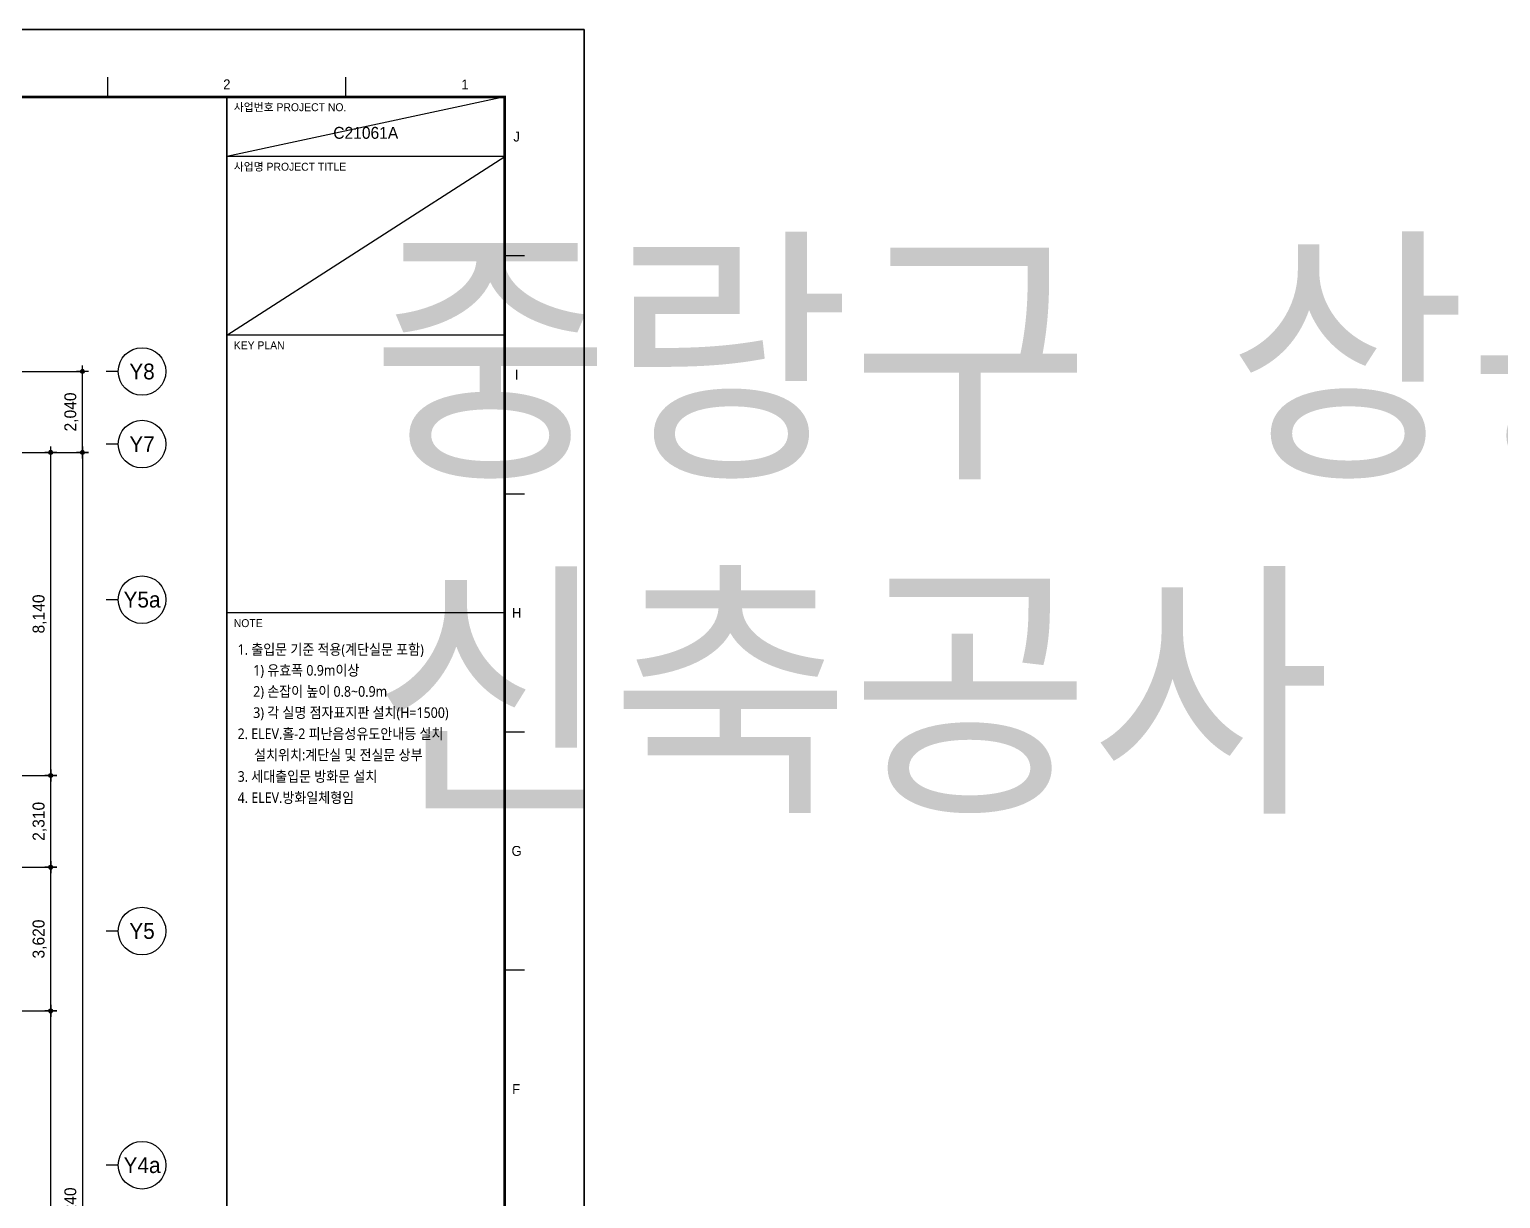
# Model space of a CAD drawing. Header units: millimetres. Extents: x 840000 to 1054178, y 0 to 59400.
# Drawn here: x 910026 to 947089, y 29940 to 59400 of the extents above; entities that cross this region are included whole.
import ezdxf
from ezdxf.enums import TextEntityAlignment as Align
from ezdxf.xclip import XClip

# ---------------------------------------------------------------- set-up
doc = ezdxf.new("R2018")
doc.units = ezdxf.units.MM
doc.header["$LTSCALE"] = 100
doc.header["$XCLIPFRAME"] = 0
doc.layers.get('DEFPOINTS').update_dxf_attribs({"color": 145})
for name, color, linetype in [('AA-XXXX-DIMS', 7, 'Continuous'), ('AA-XXXX-NOTE', 3, 'Continuous'), ('DIM', 7, 'Continuous'), ('X - SHEET$0$AA-BORD-FORM', 7, 'Continuous'), ('X - SHEET$0$AA-BORD-TEXT', 3, 'Continuous'), ('수정사항', 6, 'Continuous')]:
    doc.layers.add(name, color=color, linetype=linetype)
doc.layers.add('X - SHEET$0$DEFPOINT', color=165, linetype='Continuous', plot=False)
doc.styles.add('HAUD0', font='malgun.ttf')
doc.styles.add('HAUD01', font='Dotum.ttf')
doc.styles.get("Standard").update_dxf_attribs({"font": 'Dotum.ttf'})
doc.styles.add('X - SHEET$0$HAUD01', font='Dotum.ttf')
doc.dimstyles.new('HAUD-100', dxfattribs={"dimscale": 100, "dimtxt": 3, "dimasz": 1, "dimexe": 0, "dimexo": 3, "dimgap": 1, "dimtad": 1, "dimdec": 0, "dimdsep": 46, "dimlunit": 6, "dimtxsty": 'HAUD01', "dimblk": 'DIMDOT', "dimcen": 2.5, "dimdle": 1.5, "dimclrd": 7, "dimclre": 7, "dimclrt": 3, "dimadec": 0, "dimazin": 0, "dimtfac": 1, "dimtdec": 0, "dimtix": 1, "dimtmove": 2, "dimatfit": 3, "dimfxl": 1, "dimtvp": 1, "dimtolj": 1, "dimtzin": 0, "dimarcsym": 0})

# ---------------------------------------------------------------- blocks, each defined once
blk = doc.blocks.new('DIMDOT')
at = {"layer": 'AA-XXXX-DIMS'}
for p, q in [((-1.5, 0), (1.5, 0)), ((0, -1.5), (0, 1.5))]:
    blk.add_line(p, q, dxfattribs=at)
for radius in [0.5, 0.25]:
    blk.add_circle((0, 0), radius, dxfattribs=at)
blk = doc.blocks.new('*D20')
at = {"color": 7, "lineweight": -2, "transparency": 16777216}
for p, q in [((5874, 33471), (7974, 33471)), ((7974, 31531), (7974, 33371)), ((5874, 31431), (7974, 31431))]:
    blk.add_line(p, q, dxfattribs=at)
at = {"layer": 'DEFPOINTS', "color": 0, "transparency": 16777216}
for p in [(5574, 33471), (7974, 33471), (5574, 31431, 0)]:
    blk.add_point(p, dxfattribs=at)
at = {"color": 7, "lineweight": -2, "transparency": 16777216, "xscale": 100, "yscale": 100, "zscale": 100}
for p, rotation in [((7974, 33471), 90), ((7974, 31431), 270)]:
    blk.add_blockref('DIMDOT', p, dxfattribs=dict(at, rotation=rotation))
at = {"color": 3, "transparency": 16777216, "insert": (7695, 32451), "char_height": 300, "attachment_point": 5, "rotation": 90, "style": 'HAUD01'}
blk.add_mtext('\\A1;2,040', dxfattribs=at)
blk = doc.blocks.new('*D39')
at = {"color": 7, "lineweight": -2, "transparency": 16777216}
for p, q in [((5874, 31431), (7174, 31431)), ((7174, 23391), (7174, 31331)), ((5874, 23291), (7174, 23291))]:
    blk.add_line(p, q, dxfattribs=at)
at = {"layer": 'DEFPOINTS', "color": 0, "transparency": 16777216}
for p in [(5574, 31431), (7174, 31431), (5574, 23291)]:
    blk.add_point(p, dxfattribs=at)
at = {"color": 7, "lineweight": -2, "transparency": 16777216, "xscale": 100, "yscale": 100, "zscale": 100}
for p, rotation in [((7174, 31431), 90), ((7174, 23291), 270)]:
    blk.add_blockref('DIMDOT', p, dxfattribs=dict(at, rotation=rotation))
at = {"color": 3, "transparency": 16777216, "insert": (6895, 27361), "char_height": 300, "attachment_point": 5, "rotation": 90, "style": 'HAUD01'}
blk.add_mtext('\\A1;8,140', dxfattribs=at)
blk = doc.blocks.new('*D40')
at = {"color": 7, "lineweight": -2, "transparency": 16777216}
for p, q in [((5874, 31431), (7974, 31431)), ((7974, 31331), (7974, -6709)), ((5874, -6809), (7974, -6809))]:
    blk.add_line(p, q, dxfattribs=at)
at = {"layer": 'DEFPOINTS', "color": 0, "transparency": 16777216}
for p in [(5574, 31431), (5574, -6809, 0), (7974, -6809)]:
    blk.add_point(p, dxfattribs=at)
at = {"color": 7, "lineweight": -2, "transparency": 16777216, "xscale": 100, "yscale": 100, "zscale": 100}
for p, rotation in [((7974, 31431), 90), ((7974, -6809), 270)]:
    blk.add_blockref('DIMDOT', p, dxfattribs=dict(at, rotation=rotation))
at = {"color": 3, "transparency": 16777216, "insert": (7695, 12311), "char_height": 300, "attachment_point": 5, "rotation": 90, "style": 'HAUD01'}
blk.add_mtext('\\A1;38,240', dxfattribs=at)
blk = doc.blocks.new('*D41')
at = {"color": 7, "lineweight": -2, "transparency": 16777216}
for p, q in [((5874, 23291), (7174, 23291)), ((7174, 21081), (7174, 23191)), ((5874, 20981), (7174, 20981))]:
    blk.add_line(p, q, dxfattribs=at)
at = {"layer": 'DEFPOINTS', "color": 0, "transparency": 16777216}
for p in [(5574, 23291), (7174, 23291), (5574, 20981)]:
    blk.add_point(p, dxfattribs=at)
at = {"color": 7, "lineweight": -2, "transparency": 16777216, "xscale": 100, "yscale": 100, "zscale": 100}
for p, rotation in [((7174, 23291), 90), ((7174, 20981), 270)]:
    blk.add_blockref('DIMDOT', p, dxfattribs=dict(at, rotation=rotation))
at = {"color": 3, "transparency": 16777216, "insert": (6895, 22136), "char_height": 300, "attachment_point": 5, "rotation": 90, "style": 'HAUD01'}
blk.add_mtext('\\A1;2,310', dxfattribs=at)
blk = doc.blocks.new('*D44')
at = {"color": 7, "lineweight": -2, "transparency": 16777216}
for p, q in [((5874, 20981), (7174, 20981)), ((7174, 17461), (7174, 20881)), ((5874, 17361), (7174, 17361))]:
    blk.add_line(p, q, dxfattribs=at)
at = {"layer": 'DEFPOINTS', "color": 0, "transparency": 16777216}
for p in [(5574, 20981), (7174, 20981), (5574, 17361)]:
    blk.add_point(p, dxfattribs=at)
at = {"color": 7, "lineweight": -2, "transparency": 16777216, "xscale": 100, "yscale": 100, "zscale": 100}
for p, rotation in [((7174, 20981), 90), ((7174, 17361), 270)]:
    blk.add_blockref('DIMDOT', p, dxfattribs=dict(at, rotation=rotation))
at = {"color": 3, "transparency": 16777216, "insert": (6895, 19171), "char_height": 300, "attachment_point": 5, "rotation": 90, "style": 'HAUD01'}
blk.add_mtext('\\A1;3,620', dxfattribs=at)
blk = doc.blocks.new('*D45')
at = {"color": 7, "lineweight": -2, "transparency": 16777216}
for p, q in [((5874, 17361), (7174, 17361)), ((7174, 6341), (7174, 17261)), ((5874, 6241), (7174, 6241))]:
    blk.add_line(p, q, dxfattribs=at)
at = {"layer": 'DEFPOINTS', "color": 0, "transparency": 16777216}
for p in [(5574, 17361), (7174, 17361), (5574, 6241, 0)]:
    blk.add_point(p, dxfattribs=at)
at = {"color": 7, "lineweight": -2, "transparency": 16777216, "xscale": 100, "yscale": 100, "zscale": 100}
for p, rotation in [((7174, 17361), 90), ((7174, 6241), 270)]:
    blk.add_blockref('DIMDOT', p, dxfattribs=dict(at, rotation=rotation))
at = {"color": 3, "transparency": 16777216, "insert": (6895, 11801), "char_height": 300, "attachment_point": 5, "rotation": 90, "style": 'HAUD01'}
blk.add_mtext('\\A1;11,120', dxfattribs=at)
blk = doc.blocks.new('A$C0e023895')
at = {"layer": 'AA-XXXX-NOTE', "style": 'HAUD0', "width": 0.9}
for s, p in [('1. 출입문 기준 적용(계단실문 포함)', (408, -1385)), ('1) 유효폭 0.9m이상', (997, -2172)), ('2) 손잡이 높이 0.8~0.9m', (997, -2972)), ('3) 각 실명 점자표지판 설치(H=1500)', (997, -3772)), ('2. ELEV.홀-2 피난음성유도안내등 설치', (407, -4572))]:
    blk.add_text(s, height=400, dxfattribs=at).set_placement(p, align=Align.MIDDLE_LEFT)
blk = doc.blocks.new('X - SHEET$0$HAUDsheetV')
at = {"layer": 'X - SHEET$0$AA-BORD-FORM', "color": 2}
for p, q in [((721, 577), (721, 582)), ((781, 577), (781, 582)), ((751, 577), (751, 17)), ((821, 537), (826, 537)), ((821, 477), (826, 477)), ((821, 417), (826, 417)), ((821, 357), (826, 357))]:
    blk.add_line(p, q, dxfattribs=at)
at = {"layer": 'X - SHEET$0$AA-BORD-FORM', "color": 3}
for p, q in [((821, 562), (751, 562)), ((821, 517), (751, 517)), ((821, 447), (751, 447))]:
    blk.add_line(p, q, dxfattribs=at)
at = {"layer": 'X - SHEET$0$AA-BORD-FORM', "color": 1}
blk.add_lwpolyline([(1, 0), (841, 0), (841, 594), (1, 594)], close=True, dxfattribs=at)
at = {"layer": 'X - SHEET$0$AA-BORD-FORM', "color": 2, "const_width": 0.682}
blk.add_lwpolyline([(21, 17), (21, 577), (821, 577), (821, 17)], close=True, dxfattribs=at)
at = {"layer": 'X - SHEET$0$AA-BORD-TEXT', "color": 7, "style": 'X - SHEET$0$HAUD01'}
for s, p in [('2', (751, 580.16)), ('1', (811, 580.12)), ('J', (824, 567)), ('I', (824, 507)), ('H', (824, 447)), ('G', (824, 387)), ('F', (823.89, 327))]:
    blk.add_text(s, height=2.5, dxfattribs=at).set_placement(p, align=Align.MIDDLE_CENTER)
at = {"layer": 'X - SHEET$0$AA-BORD-TEXT', "color": 3, "style": 'X - SHEET$0$HAUD01'}
for s, p in [('사업번호 PROJECT NO.', (752.75, 573.4)), ('사업명 PROJECT TITLE', (752.75, 558.4)), ('KEY PLAN', (752.75, 513.4)), ('NOTE', (752.75, 443.4))]:
    blk.add_text(s, height=2, rotation=360, dxfattribs=at).set_placement(p)
for tag, p in [('PJCode', (786, 567.94)), ('작성자', (786.11, 194.82)), ('검토자', (786.11, 181.82)), ('최종검토자', (786.11, 168.82)), ('승인자', (786.11, 155.82)), ('일자', (786.83, 144.02)), ('개정번호', (812, 65.92))]:
    blk.add_attdef(tag, text='', height=3, dxfattribs=at).set_placement(p, align=Align.MIDDLE_CENTER)
at = {"layer": 'X - SHEET$0$AA-BORD-TEXT', "color": 3, "lineweight": 30, "flags": 104}
blk.add_attdef('PJTitle', text='', height=4, dxfattribs=at).set_placement((787.25, 536.62), align=Align.MIDDLE_CENTER)
blk = doc.blocks.new('X - SHEET')
at = {"layer": 'X - SHEET$0$DEFPOINT'}
for p, q in [((82000, 57700), (75000, 56200)), ((75000, 51700), (82000, 56200))]:
    blk.add_line(p, q, dxfattribs=at)
ref = blk.add_blockref('X - SHEET$0$HAUDsheetV', (-100, 0), dxfattribs=dict(xscale=100, yscale=100, zscale=100))
ref.add_attrib('PJCode', 'C21061A', dxfattribs={"layer": 'X - SHEET$0$AA-BORD-TEXT', "color": 3, "height": 300, "style": 'X - SHEET$0$HAUD01'}).set_placement((78500, 56794), align=Align.MIDDLE_CENTER)
lines = blk.add_mtext('중랑구 상봉동 116-49번지 일원 2030 청년주택 \\P신축공사', dxfattribs={"layer": 'X - SHEET$0$AA-BORD-TEXT', "color": 3, "insert": (78625, 53662), "char_height": 5056.52, "attachment_point": 1})
ref.add_attrib('PJTitle', '', (78625, 53662), dxfattribs={"flags": 104}).embed_mtext(lines)
blk = doc.blocks.new('X - 평면도$0$A$C9949ff83')
at = {"layer": 'DEFPOINTS'}
for points in [[(0, 59400), (84000, 59400), (84000, 0), (0, 0)], [(2000, 1700), (75000, 1700), (75000, 57700), (2000, 57700)]]:
    blk.add_lwpolyline(points, close=True, dxfattribs=at)
blk = doc.blocks.new('X - 평면도', base_point=(-475.4, -286.7))
blk.add_blockref('X - 평면도$0$A$C9949ff83', (1279249.9, 15892.4))
blk = doc.blocks.new('고층부 치수')
at = {"layer": 'DIM'}
for p, q in [((8874.4, 33470.9, 0), (8574.4, 33470.9, 0)), ((8874.4, 31640.9), (8574.4, 31640.9)), ((8874.4, 27720.9), (8574.4, 27720.9)), ((8874.4, 19370.9), (8574.4, 19370.9)), ((8874.4, 13470.9), (8574.4, 13470.9))]:
    blk.add_line(p, q, dxfattribs=at)
for centre in [(9474.4, 33470.9, 0), (9474.4, 31640.9), (9474.4, 27720.9), (9474.4, 19370.9), (9474.4, 13470.9)]:
    blk.add_circle(centre, 600, dxfattribs=at)
at = {"layer": 'DIM', "style": 'HAUD01'}
for s, p in [('Y8', (9474.4, 33470.9, 0)), ('Y7', (9474.4, 31640.9)), ('Y5a', (9474.4, 27720.9)), ('Y5', (9474.4, 19370.9)), ('Y4a', (9474.4, 13470.9))]:
    blk.add_text(s, height=400, dxfattribs=at).set_placement(p, align=Align.MIDDLE)
for base, p1, p2, angle, picture, middle in [((7974.4, 33470.9, 0), (5574.4, 31430.9, 0), (5574.4, 33470.9, 0), 90, '*D20', (7695.3, 32450.9, 0)), ((7174.4, 31430.9, 0), (5574.4, 23290.9, 0), (5574.4, 31430.9, 0), 270, '*D39', (6895.3, 27360.9, 0)), ((7974.4, -6809.1, 0), (5574.4, 31430.9, 0), (5574.4, -6809.1), 90, '*D40', (7695.3, 12310.9, 0)), ((7174.4, 23290.9, 0), (5574.4, 20980.9, 0), (5574.4, 23290.9, 0), 270, '*D41', (6895.3, 22135.9, 0)), ((7174.4, 20980.9, 0), (5574.4, 17360.9, 0), (5574.4, 20980.9, 0), 270, '*D44', (6895.3, 19170.9, 0)), ((7174.4, 17360.9, 0), (5574.4, 6240.9, 0), (5574.4, 17360.9, 0), 270, '*D45', (6895.3, 11800.9, 0))]:
    dim = blk.add_linear_dim(base=base, p1=p1, p2=p2, angle=angle, dimstyle='HAUD-100')
    dim.commit()
    dim.dimension.update_dxf_attribs({"geometry": picture, "text_midpoint": middle})

msp = doc.modelspace()

# ---------------------------------------------------------------- block references
ref = msp.add_blockref('X - 평면도', (-439725.3, -16179.1))
XClip(ref).set_block_clipping_path([(1279249.9173513227, 15892.4151621314), (1363249.9173513227, 75292.4151621313)])

# ---------------------------------------------------------------- next in the draw order: block references
for name, p in [('X - SHEET', (840000, 0)), ('고층부 치수', (903389.3, 17309.8))]:
    msp.add_blockref(name, p)
at = {"layer": '수정사항', "xscale": 0.6666666666666666, "yscale": 0.6666666666666666, "zscale": 0.6666666666666666}
msp.add_blockref('A$C0e023895', (915000, 44700), dxfattribs=at)

# ---------------------------------------------------------------- next in the draw order: texts
at = {"layer": 'AA-XXXX-NOTE', "style": 'HAUD0', "width": 0.9}
for s, p in [('설치위치:계단실 및 전실문 상부', (915688.2, 41118.8)), ('3. 세대출입문 방화문 설치', (915272.3, 40576.4)), ('4. ELEV.방화일체형임', (915272.3, 40043.1))]:
    msp.add_text(s, height=266.667, dxfattribs=at).set_placement(p, align=Align.MIDDLE_LEFT)

doc.saveas('drawing.dxf')
